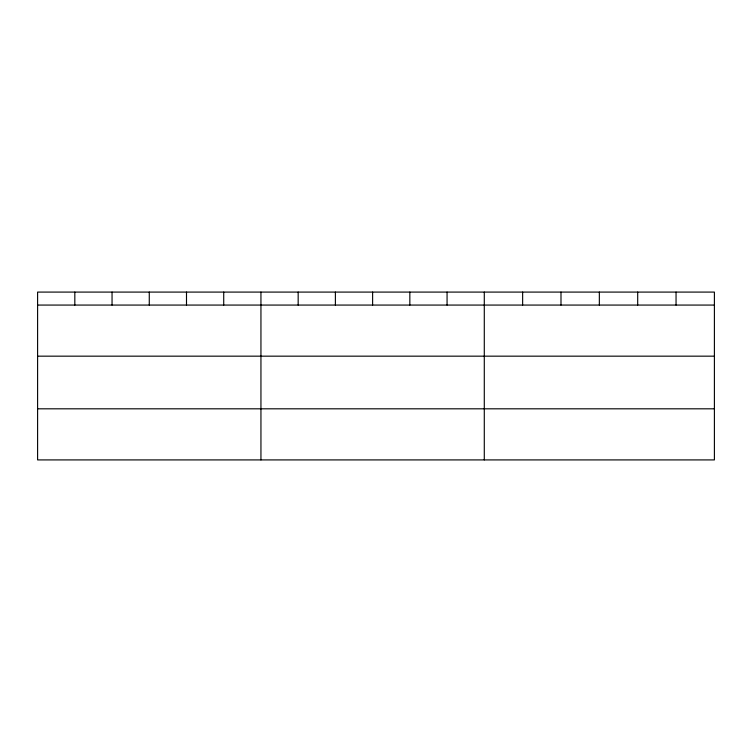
<?xml version="1.0" encoding="UTF-8"?>
<svg xmlns="http://www.w3.org/2000/svg" width="752" height="752" viewBox="0 0 752 752"><rect width="100%" height="100%" fill="white"/><g stroke="black" fill="none" stroke-linecap="round" stroke-linejoin="round"><path stroke-width="1.13" d="M714.4 356.166L714.4 292.086L37.6 292.086L37.6 459.914L714.4 459.914L714.4 356.166L37.6 356.166M37.6 305.068L714.4 305.068M37.6 408.815L714.4 408.815M676.048 292.086L676.048 305.068M637.696 292.086L637.696 305.068M599.344 292.086L599.344 305.068M560.992 292.086L560.992 305.068M522.64 292.086L522.64 305.068M484.288 292.086L484.288 459.914M447.064 292.086L447.064 305.068M409.84 292.086L409.84 305.068M372.616 292.086L372.616 305.068M335.392 292.086L335.392 305.068M298.168 292.086L298.168 305.068M260.944 292.086L260.944 459.914M223.72 292.086L223.72 305.068M186.496 292.086L186.496 305.068M149.272 292.086L149.272 305.068M112.048 292.086L112.048 305.068M74.824 292.086L74.824 305.068"/></g></svg>
